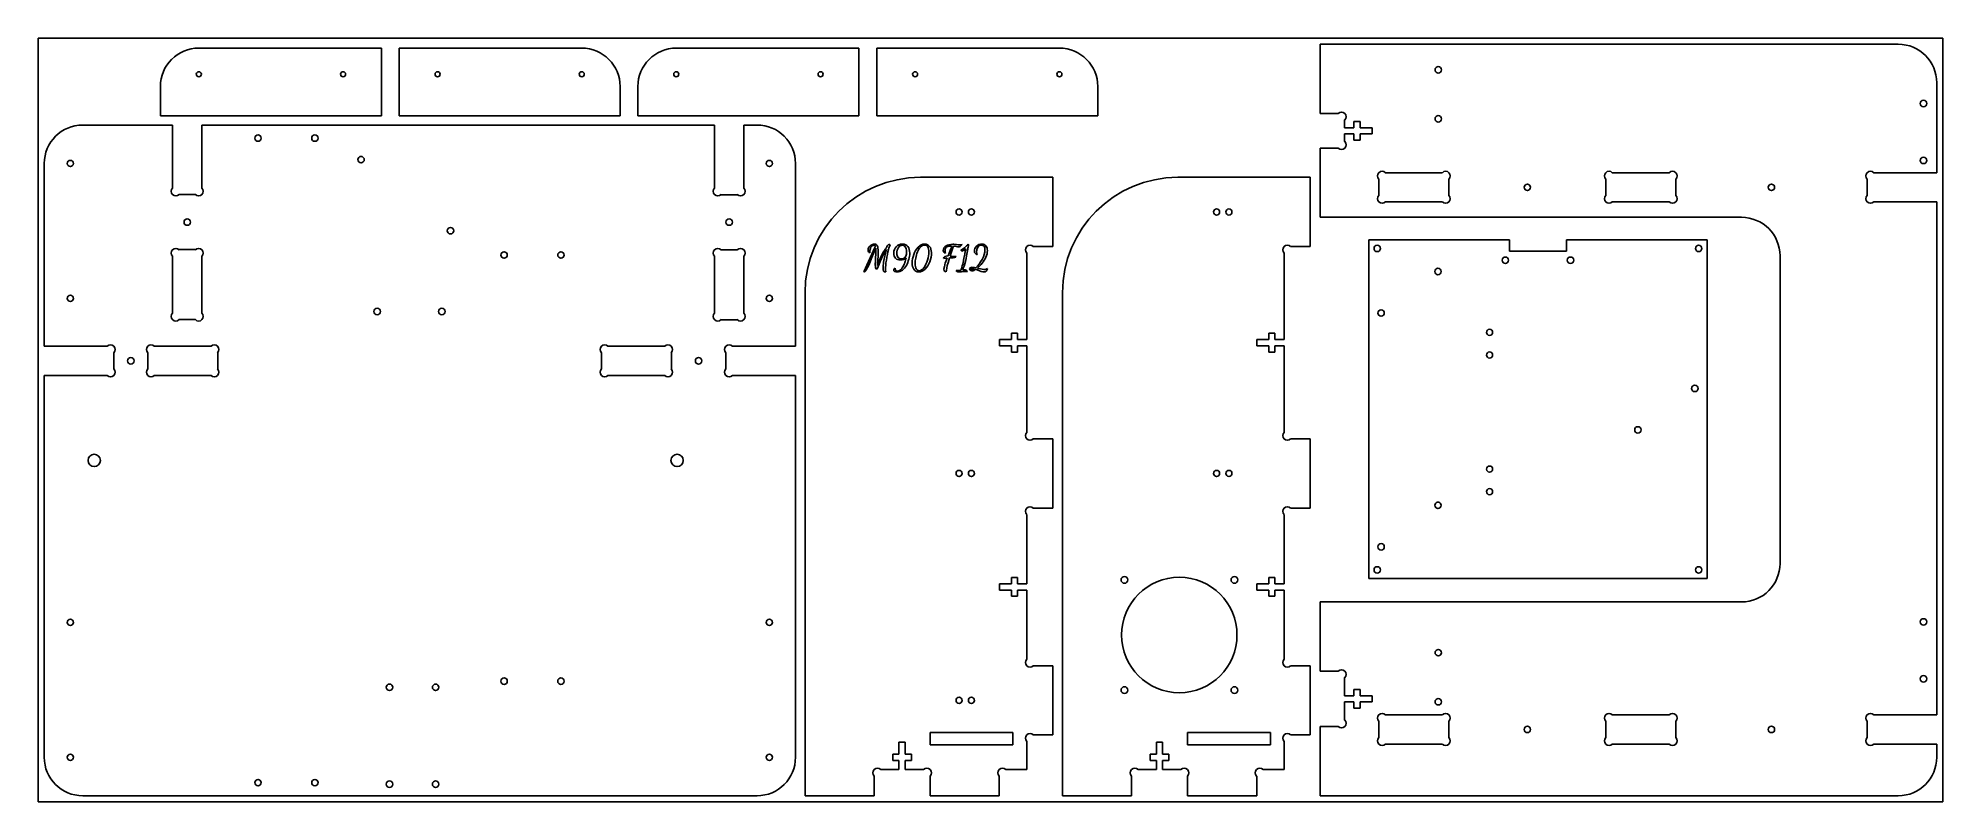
# Model space of a CAD drawing. Extents: x 0 to 1239, y 0 to 496.
import ezdxf

# ---------------------------------------------------------------- set-up
doc = ezdxf.new("R2010")
doc.units = 0
doc.header["$MEASUREMENT"] = 0
doc.layers.add('helpline', color=6, linetype='Continuous', plot=False)
for name, color, linetype in [('Layer_1', 7, 'Continuous'), ('montaz-ramy', 4, 'Continuous'), ('wpust', 1, 'Continuous')]:
    doc.layers.add(name, color=color, linetype=linetype)

msp = doc.modelspace()

# ---------------------------------------------------------------- linework, layer by layer
for p, q in [((104.5, 490), (223.3, 490)), ((353.5, 490), (234.8, 490)), ((415, 490), (533.8, 490)), ((664.1, 490), (545.3, 490)), ((849.6, 492.5), (1209.6, 492.5)), ((79.5, 446), (79.5, 465)), ((378.5, 446), (378.5, 465)), ((390, 446), (390, 465)), ((689.1, 446), (689.1, 465)), ((1234.6, 467.5), (1234.6, 409)), ((106.5, 440), (439.9, 440)), ((458.9, 440), (467.5, 440)), ((855.6, 438.2), (849.6, 438.2)), ((855.6, 434.2), (849.6, 434.2)), ((855.6, 442.3), (855.6, 438.2)), ((859.6, 442.3), (855.6, 442.3)), ((855.6, 430.2), (855.6, 434.2)), ((859.6, 438.2), (859.6, 442.3)), ((867.4, 438.2), (859.6, 438.2)), ((867.4, 434.2), (859.6, 434.2)), ((859.6, 430.2), (859.6, 434.2)), ((867.4, 438.2), (867.4, 434.2)), ((859.6, 430.2), (855.6, 430.2)), ((492.5, 415), (492.5, 296.2)), ((1234.6, 390), (1234.6, 56.6)), ((1107.7, 380), (849.6, 380)), ((642.9, 300.5), (642.9, 356.7)), ((810.2, 300.5), (810.2, 356.7)), ((1132.7, 155), (1132.7, 355)), ((625.1, 300.5), (632.9, 300.5)), ((625.1, 296.5), (625.1, 300.5)), ((632.9, 304.6), (636.9, 304.6)), ((632.9, 304.6), (632.9, 300.5)), ((636.9, 304.6), (636.9, 300.5)), ((636.9, 300.5), (642.9, 300.5)), ((792.5, 300.5), (800.2, 300.5)), ((792.5, 296.5), (792.5, 300.5)), ((800.2, 304.6), (804.2, 304.6)), ((800.2, 304.6), (800.2, 300.5)), ((804.2, 304.6), (804.2, 300.5)), ((804.2, 300.5), (810.2, 300.5)), ((625.1, 296.5), (632.9, 296.5)), ((632.9, 296.5), (632.9, 292.4)), ((632.9, 292.4), (636.9, 292.4)), ((636.9, 292.4), (636.9, 296.5)), ((636.9, 296.5), (642.9, 296.5)), ((642.9, 240.2), (642.9, 296.5)), ((792.5, 296.5), (800.2, 296.5)), ((800.2, 296.5), (800.2, 292.4)), ((800.2, 292.4), (804.2, 292.4)), ((804.2, 292.4), (804.2, 296.5)), ((804.2, 296.5), (810.2, 296.5)), ((810.2, 240.2), (810.2, 296.5)), ((4, 29), (4, 277.2)), ((492.5, 277.2), (492.5, 29)), ((642.9, 141.7), (642.9, 186.7)), ((810.2, 141.7), (810.2, 186.7)), ((625.1, 141.7), (632.9, 141.7)), ((625.1, 137.7), (625.1, 141.7)), ((625.1, 137.7), (632.9, 137.7)), ((632.9, 145.8), (636.9, 145.8)), ((632.9, 145.8), (632.9, 141.7)), ((632.9, 137.7), (632.9, 133.7)), ((636.9, 145.8), (636.9, 141.7)), ((636.9, 141.7), (642.9, 141.7)), ((636.9, 133.7), (636.9, 137.7)), ((636.9, 137.7), (642.9, 137.7)), ((642.9, 92.7), (642.9, 137.7)), ((792.5, 141.7), (800.2, 141.7)), ((792.5, 137.7), (792.5, 141.7)), ((792.5, 137.7), (800.2, 137.7)), ((800.2, 145.8), (804.2, 145.8)), ((800.2, 145.8), (800.2, 141.7)), ((800.2, 137.7), (800.2, 133.7)), ((804.2, 145.8), (804.2, 141.7)), ((804.2, 141.7), (810.2, 141.7)), ((804.2, 133.7), (804.2, 137.7)), ((804.2, 137.7), (810.2, 137.7)), ((810.2, 92.7), (810.2, 137.7)), ((632.9, 133.7), (636.9, 133.7)), ((800.2, 133.7), (804.2, 133.7)), ((849.6, 130), (1107.7, 130)), ((849.6, 69), (849.6, 80.8)), ((855.6, 69), (849.6, 69)), ((849.6, 53.2), (849.6, 65)), ((855.6, 65), (849.6, 65)), ((855.6, 73.1), (855.6, 69)), ((859.6, 73.1), (855.6, 73.1)), ((855.6, 60.9), (855.6, 65)), ((859.6, 69), (859.6, 73.1)), ((867.4, 69), (859.6, 69)), ((867.4, 65), (859.6, 65)), ((859.6, 60.9), (859.6, 65)), ((867.4, 69), (867.4, 65)), ((859.6, 60.9), (855.6, 60.9)), ((559.8, 38.8), (559.8, 31)), ((559.8, 38.8), (563.8, 38.8)), ((563.8, 38.8), (563.8, 31)), ((642.9, 21), (642.9, 39.2)), ((727.2, 38.8), (727.2, 31)), ((727.2, 38.8), (731.2, 38.8)), ((731.2, 38.8), (731.2, 31)), ((810.2, 21), (810.2, 39.2)), ((1234.6, 37.6), (1234.6, 29)), ((559.8, 31), (555.8, 31)), ((555.8, 31), (555.8, 27)), ((555.8, 27), (559.8, 27)), ((559.8, 27), (559.8, 21)), ((567.9, 31), (563.8, 31)), ((563.8, 27), (563.8, 21)), ((567.9, 27), (563.8, 27)), ((567.9, 31), (567.9, 27)), ((727.2, 31), (723.1, 31)), ((723.1, 31), (723.1, 27)), ((723.1, 27), (727.2, 27)), ((727.2, 27), (727.2, 21)), ((735.3, 31), (731.2, 31)), ((731.2, 27), (731.2, 21)), ((735.3, 27), (731.2, 27)), ((735.3, 31), (735.3, 27)), ((547.9, 21), (559.8, 21)), ((563.8, 21), (575.7, 21)), ((629.2, 21), (642.9, 21)), ((715.3, 21), (727.2, 21)), ((731.2, 21), (743.1, 21)), ((796.6, 21), (810.2, 21)), ((467.5, 4), (29, 4)), ((1209.6, 4), (849.6, 4))]:
    msp.add_line(p, q)
at = {"linetype": 'ByBlock'}
for p, q in [((223.3, 490), (223.3, 446)), ((234.8, 490), (234.8, 446)), ((533.8, 490), (533.8, 446)), ((545.3, 490), (545.3, 446)), ((849.6, 492.5), (833.6, 492.5)), ((833.6, 492.5), (833.6, 447.5)), ((79.5, 446), (223.3, 446)), ((378.5, 446), (234.8, 446)), ((390, 446), (533.8, 446)), ((689.1, 446), (545.3, 446)), ((833.6, 447.5), (845.4, 447.5)), ((29, 440), (87.5, 440)), ((87.5, 399), (87.5, 440)), ((106.5, 440), (106.5, 399)), ((439.9, 399), (439.9, 440)), ((458.9, 440), (458.9, 399)), ((849.6, 443.3), (849.6, 438.2)), ((849.6, 429.2), (849.6, 434.2)), ((833.6, 380), (833.6, 425)), ((833.6, 425), (845.4, 425)), ((4, 296.2), (4, 415)), ((1234.6, 409), (1193.6, 409)), ((573.7, 406), (659.9, 406)), ((659.9, 406), (659.9, 361)), ((741.1, 406), (827.2, 406)), ((827.2, 406), (827.2, 361)), ((1189.4, 404.7), (1189.4, 394.2)), ((91.8, 394.8), (102.3, 394.8)), ((444.1, 394.7), (454.6, 394.7)), ((1193.6, 390), (1234.6, 390)), ((849.6, 380), (833.6, 380)), ((647.1, 361), (659.9, 361)), ((814.5, 361), (827.2, 361)), ((956.8, 365.3), (865.3, 365.3)), ((865.3, 365.3), (865.3, 145.3)), ((956.8, 365.3), (956.8, 358)), ((1085.3, 365.3), (993.8, 365.3)), ((993.8, 358), (993.8, 365.3)), ((1085.3, 145.3), (1085.3, 365.3)), ((956.8, 358), (993.8, 358)), ((498.7, 21), (498.7, 331)), ((666.1, 21), (666.1, 331)), ((45, 296.2), (4, 296.2)), ((49.2, 292), (49.2, 281.4)), ((447.2, 292), (447.2, 281.4)), ((451.5, 296.2), (492.5, 296.2)), ((45, 277.2), (4, 277.2)), ((451.5, 277.2), (492.5, 277.2)), ((659.9, 236), (647.1, 236)), ((659.9, 236), (659.9, 191)), ((827.2, 236), (814.5, 236)), ((827.2, 236), (827.2, 191)), ((647.1, 191), (659.9, 191)), ((814.5, 191), (827.2, 191)), ((865.3, 145.3), (1085.3, 145.3)), ((833.6, 130), (849.6, 130)), ((833.6, 130), (833.6, 85)), ((659.9, 88.5), (647.1, 88.5)), ((659.9, 88.5), (659.9, 43.5)), ((827.2, 88.5), (814.5, 88.5)), ((827.2, 88.5), (827.2, 43.5)), ((833.6, 85), (845.4, 85)), ((1189.4, 52.4), (1189.4, 41.9)), ((1234.6, 56.6), (1193.6, 56.6)), ((659.9, 43.5), (647.1, 43.5)), ((827.2, 43.5), (814.5, 43.5)), ((833.6, 49), (845.4, 49)), ((833.6, 49), (833.6, 4)), ((1193.6, 37.6), (1234.6, 37.6)), ((498.7, 4), (498.7, 21)), ((543.7, 16.8), (543.7, 4)), ((580, 4), (580, 16.8)), ((625, 16.8), (625, 4)), ((666.1, 4), (666.1, 21)), ((711.1, 16.8), (711.1, 4)), ((747.4, 4), (747.4, 16.8)), ((792.4, 16.8), (792.4, 4)), ((543.7, 4), (498.7, 4)), ((625, 4), (580, 4)), ((711.1, 4), (666.1, 4)), ((792.4, 4), (747.4, 4)), ((833.6, 4), (849.6, 4))]:
    msp.add_line(p, q, dxfattribs=at)
for centre, start, end in [((104.5, 465), 90, 180), ((104.5, 465), 90, 180), ((353.5, 465), 0, 90), ((353.5, 465), 0, 90), ((415, 465), 90, 180), ((415, 465), 90, 180), ((664.1, 465), 0, 90), ((664.1, 465), 0, 90), ((1209.6, 467.5), 0, 90), ((29, 415), 90, 180), ((467.5, 415), 0, 90), ((1107.7, 355), 0, 90), ((1107.7, 155), 270, 0), ((29, 29), 180, 270), ((467.5, 29), 270, 0), ((1209.6, 29), 270, 0)]:
    msp.add_arc(centre, 25, start, end)
for centre, radius, start, end in [((847.5, 445.4), 3, 315, 135), ((847.5, 427.1), 3, 225, 45), ((1191.5, 406.9), 3, 45, 225), ((89.6, 396.9), 3, 135, 315), ((104.4, 396.9), 3, 225, 45), ((442, 396.9), 3, 135, 315), ((456.8, 396.9), 3, 225, 45), ((573.7, 331), 75, 90, 180), ((741.1, 331), 75, 90, 180), ((1191.5, 392.1), 3, 135, 315), ((645, 358.9), 3, 45, 225), ((812.3, 358.9), 3, 45, 225), ((47.1, 294.1), 3, 315, 135), ((449.4, 294.1), 3, 45, 225), ((47.1, 279.3), 3, 225, 45), ((449.4, 279.3), 3, 135, 315), ((645, 238.1), 3, 135, 315), ((812.3, 238.1), 3, 135, 315), ((645, 188.9), 3, 45, 225), ((812.3, 188.9), 3, 45, 225), ((645, 90.6), 3, 135, 315), ((812.3, 90.6), 3, 135, 315), ((847.5, 82.9), 3, 315, 135), ((847.5, 51.1), 3, 225, 45), ((1191.5, 54.5), 3, 45, 225), ((645, 41.4), 3, 45, 225), ((812.3, 41.4), 3, 45, 225), ((1191.5, 39.7), 3, 135, 315), ((545.8, 18.9), 3, 45, 225), ((577.9, 18.9), 3, 315, 135), ((627.1, 18.9), 3, 45, 225), ((713.2, 18.9), 3, 45, 225), ((745.2, 18.9), 3, 315, 135), ((794.5, 18.9), 3, 45, 225)]:
    msp.add_arc(centre, radius, start, end, dxfattribs=at)
at = {"layer": 'helpline', "linetype": 'ByBlock'}
for centre, radius in [((910.5, 475.9), 2.1), ((910.5, 444), 2.1), ((1226, 454), 2.1), ((143, 431.5), 2.1), ((180, 431.5), 2.1), ((21, 415), 2), ((210, 417.5), 2.1), ((475.5, 415), 2), ((1226, 417), 2.1), ((1127.1, 399.5), 2.1), ((268.2, 371.3), 2.1), ((870.8, 359.8), 2.1), ((1079.8, 359.8), 2.1), ((303, 355.5), 2.1), ((340, 355.5), 2.1), ((954.1, 352.1), 2.1), ((996.5, 352.1), 2.1), ((21, 327.3), 2), ((475.5, 327.3), 2), ((220.5, 318.8), 2.1), ((262.5, 318.8), 2.1), ((873.3, 317.8), 2.1), ((943.8, 305.2), 2), ((60.3, 286.7), 2.1), ((429.5, 286.7), 2.1), ((943.8, 290.5), 2), ((1077.3, 268.8), 2.1), ((36.5, 222), 4), ((415.5, 222), 4), ((598.9, 213.5), 2), ((606.9, 213.5), 2), ((766.3, 213.5), 2), ((774.3, 213.5), 2), ((943.8, 216.3), 2), ((943.8, 201.7), 2), ((873.3, 165.8), 2.1), ((870.8, 150.8), 2.1), ((1079.8, 150.8), 2.1), ((706.4, 144.3), 2.19), ((777.9, 144.3), 2.19), ((21, 116.7), 2), ((475.5, 116.7), 2), ((1226, 117), 2.1), ((910.5, 97), 2.1), ((258.5, 74.5), 2.1), ((303, 78.5), 2.1), ((340, 78.5), 2.1), ((777.9, 72.7), 2.19), ((1226, 80), 2.1), ((910.5, 65.1), 2.1), ((968.4, 47.1), 2.1), ((21, 29), 2), ((475.5, 29), 2), ((143, 12.5), 2.1), ((180, 12.5), 2.1), ((228.5, 11.5), 2.1), ((258.5, 11.5), 2.1)]:
    msp.add_circle(centre, radius, dxfattribs=at)
at = {"layer": 'Layer_1', "color": 7}
for points in [[(537, 344.5), (544.1, 360.3)], [(544.7, 359.9), (543.2, 356.5), (542, 353.5), (541, 351), (540.1, 348.9), (539.3, 347.3)], [(596.9, 361), (595.2, 361.2)], [(550.6, 354.7), (551.7, 359.1)], [(589.5, 353.4), (588.7, 353.3)], [(589.3, 348), (589.6, 348.9)], [(589.9, 350.1), (590.3, 351.2)], [(590.8, 352.4), (591.2, 353.6)], [(592.7, 353.7), (591.7, 350.4)], [(610.6, 355.9), (610.4, 355.9)], [(610.8, 347), (611.4, 346.8)]]:
    msp.add_lwpolyline(points, dxfattribs=at)
for points in [[(539.7, 358.8), (539.7, 359.8), (540.1, 360.6), (541.1, 361.4)], [(541.5, 360.5), (541, 359.6), (540.8, 358.7), (540.8, 357.7)], [(541.1, 361.4), (542, 362.2), (543, 362.6), (544, 362.6)], [(543.6, 361.8), (542.7, 361.8), (542, 361.3), (541.5, 360.5)], [(544.3, 361.2), (544.3, 361.6), (544.1, 361.8), (543.6, 361.8)], [(544, 362.6), (544.8, 362.6), (545.4, 362.2), (545.7, 361.5)], [(544.1, 360.3), (544.3, 360.6), (544.3, 360.9), (544.3, 361.2)], [(544.8, 358.7), (544.8, 359.1), (544.7, 359.5), (544.7, 359.9)], [(545.7, 361.5), (546.1, 360.8), (546.3, 359.5), (546.3, 357.6)], [(550.3, 358.4), (551.1, 359.6), (551.7, 360.6), (552.2, 361.4)], [(552.2, 361.4), (552.4, 361.6), (552.5, 361.8), (552.6, 361.9)], [(552.6, 361.9), (552.6, 362), (552.8, 362.1), (552.9, 362.2)], [(552.9, 362.2), (553, 362.2), (553.2, 362.3), (553.3, 362.3)], [(554, 362.1), (553.7, 361.2), (553.3, 360.2), (553, 359)], [(553.3, 362.3), (553.5, 362.3), (553.8, 362.2), (554, 362.1)], [(556.4, 356.8), (556.4, 358.5), (556.9, 359.8), (558, 360.9)], [(558, 360.9), (559, 362), (560.4, 362.6), (562, 362.6)], [(559.4, 360.3), (558.7, 359.2), (558.4, 358), (558.4, 356.7)], [(561.9, 361.9), (560.9, 361.9), (560, 361.3), (559.4, 360.3)], [(563.3, 361.4), (562.9, 361.7), (562.5, 361.9), (561.9, 361.9)], [(562, 362.6), (563.7, 362.6), (564.9, 362), (565.6, 361)], [(564.2, 360.2), (564, 360.7), (563.7, 361.1), (563.3, 361.4)], [(564.6, 358.7), (564.5, 359.2), (564.4, 359.7), (564.2, 360.2)], [(565.6, 361), (566.4, 359.9), (566.8, 358.5), (566.8, 356.7)], [(569.4, 355.8), (570, 357.6), (571, 359.2), (572.3, 360.6)], [(573.8, 360.7), (573, 359.8), (572.3, 358.7), (571.8, 357.5)], [(572.3, 360.6), (573.6, 361.9), (575, 362.6), (576.5, 362.6)], [(576.5, 362), (575.6, 362), (574.7, 361.5), (573.8, 360.7)], [(576.5, 362.6), (577.8, 362.6), (578.9, 362.1), (579.7, 361.1)], [(578.6, 360.8), (578.1, 361.6), (577.4, 362), (576.5, 362)], [(579.2, 357.5), (579.2, 358.9), (579, 360), (578.6, 360.8)], [(579.7, 361.1), (580.5, 360.1), (580.9, 358.7), (580.9, 357.1)], [(588.6, 358.5), (588.6, 359.7), (589.2, 360.6), (590.4, 361.4)], [(590.5, 360.6), (590.1, 360.2), (589.8, 359.5), (589.8, 358.6)], [(590.4, 361.4), (591.6, 362.1), (593, 362.5), (594.8, 362.5)], [(593.4, 361.3), (592, 361.3), (591.1, 361.1), (590.5, 360.6)], [(591.7, 354.9), (592.6, 357.5), (593.5, 359.7), (594.3, 361.2)], [(595.2, 361.2), (594.8, 360.2), (594, 358), (593, 354.8)], [(594.3, 361.2), (593.9, 361.3), (593.6, 361.3), (593.4, 361.3)], [(594.8, 362.5), (595.3, 362.5), (596.1, 362.4), (597.1, 362.3)], [(598.4, 360.8), (598.1, 360.8), (597.6, 360.8), (596.9, 361)], [(597.1, 362.3), (598, 362.2), (598.8, 362.1), (599.2, 362.1)], [(599.5, 361.1), (599.2, 360.9), (598.8, 360.8), (598.4, 360.8)], [(599.2, 362.1), (599.8, 362.1), (600.4, 362.2), (600.9, 362.4)], [(600.9, 362.4), (600.4, 361.8), (599.9, 361.4), (599.5, 361.1)], [(600.1, 358.7), (600.6, 359), (601.4, 359.5), (602.3, 360.2)], [(603.3, 359.5), (601.9, 358.6), (601, 358.1), (600.7, 358.1)], [(604.5, 359.4), (603.6, 353.2), (602.5, 348.7), (601.1, 345.8)], [(602, 353.4), (602.8, 357.4), (603.2, 359.4), (603.3, 359.5)], [(602.3, 360.2), (603.3, 361), (604.1, 361.8), (604.8, 362.6)], [(604.8, 360.6), (604.6, 360), (604.6, 359.6), (604.5, 359.4)], [(604.8, 362.6), (605, 362.5), (605, 362.2), (605, 361.9)], [(605, 361.9), (605, 361.6), (605, 361.2), (604.8, 360.6)], [(608.9, 357.9), (608.9, 359.2), (609.3, 360.2), (610.2, 361.2)], [(610.2, 361.2), (611.2, 362.1), (612.3, 362.6), (613.7, 362.6)], [(611.1, 360.7), (610.6, 359.9), (610.3, 358.8), (610.3, 357.5)], [(613.4, 362), (612.4, 362), (611.7, 361.6), (611.1, 360.7)], [(615.1, 361.2), (614.7, 361.7), (614.1, 362), (613.4, 362)], [(613.7, 362.6), (614.8, 362.6), (615.7, 362.2), (616.3, 361.4)], [(615.7, 358.8), (615.7, 359.9), (615.5, 360.7), (615.1, 361.2)], [(616.3, 361.4), (617, 360.6), (617.3, 359.7), (617.3, 358.5)], [(539.3, 347.3), (539.1, 346.7), (538.8, 346.3), (538.6, 346)], [(539.9, 357.6), (539.8, 358), (539.7, 358.4), (539.7, 358.8)], [(540.8, 357), (540.5, 357), (540.2, 357.2), (539.9, 357.6)], [(540.8, 357.7), (540.8, 357.5), (540.8, 357.3), (540.8, 357)], [(544.4, 349.2), (544.4, 350), (544.5, 351.6), (544.6, 354)], [(544.6, 347.1), (544.5, 347.5), (544.4, 348.2), (544.4, 349.2)], [(544.6, 354), (544.7, 356.3), (544.8, 357.9), (544.8, 358.7)], [(545.4, 346.4), (545, 346.4), (544.8, 346.7), (544.6, 347.1)], [(548.5, 353.2), (547.2, 350.5), (546.3, 348.3), (545.7, 346.5)], [(545.8, 348.7), (546.2, 350.1), (546.8, 351.8), (547.8, 353.7)], [(546.1, 352.8), (545.9, 350.7), (545.8, 349.3), (545.8, 348.7)], [(546.3, 357.6), (546.3, 356.5), (546.2, 354.9), (546.1, 352.8)], [(547.8, 353.7), (548.8, 355.7), (549.6, 357.3), (550.3, 358.4)], [(551.7, 359.1), (550.8, 357.9), (549.7, 355.9), (548.5, 353.2)], [(549.5, 347), (549.5, 348.1), (549.6, 349.4), (549.8, 350.9)], [(549.8, 345), (549.6, 345.4), (549.5, 346.1), (549.5, 347)], [(549.8, 350.9), (550.1, 352.4), (550.3, 353.6), (550.6, 354.7)], [(551.6, 352.2), (551.2, 349.6), (551, 347.7), (551, 346.3)], [(553, 359), (552.5, 357), (552.1, 354.8), (551.6, 352.2)], [(557.6, 353.4), (556.8, 354.2), (556.4, 355.3), (556.4, 356.8)], [(556.4, 345.9), (556.4, 346.3), (556.8, 346.7), (557.4, 346.9)], [(557.4, 346.9), (557.4, 346.8), (557.4, 346.7), (557.4, 346.6)], [(560.7, 352.3), (559.5, 352.3), (558.4, 352.6), (557.6, 353.4)], [(558.4, 356.7), (558.4, 355.5), (558.7, 354.6), (559.2, 353.9)], [(559.2, 353.9), (559.8, 353.3), (560.5, 353), (561.3, 353)], [(564.4, 353.7), (563.4, 352.7), (562.2, 352.3), (560.7, 352.3)], [(560.7, 345.8), (561.3, 346.3), (561.9, 347), (562.3, 347.8)], [(561.3, 353), (562.5, 353), (563.3, 353.4), (563.9, 354.1)], [(564.6, 348.7), (563.9, 347.5), (563.1, 346.5), (562, 345.7)], [(562.3, 347.8), (562.8, 348.7), (563.2, 349.6), (563.6, 350.6)], [(563.6, 350.6), (563.9, 351.6), (564.2, 352.7), (564.4, 353.7)], [(563.9, 354.1), (564.5, 354.8), (564.7, 355.7), (564.7, 357)], [(564.7, 357), (564.7, 357.6), (564.7, 358.1), (564.6, 358.7)], [(566.2, 352.7), (565.8, 351.3), (565.3, 349.9), (564.6, 348.7)], [(566.8, 356.7), (566.8, 355.4), (566.6, 354.1), (566.2, 352.7)], [(568.4, 350.4), (568.4, 352.1), (568.7, 353.9), (569.4, 355.8)], [(569.5, 346.2), (568.7, 347.3), (568.4, 348.7), (568.4, 350.4)], [(570.7, 353.5), (570.4, 352.2), (570.3, 351), (570.3, 349.9)], [(570.3, 349.9), (570.3, 348.5), (570.5, 347.4), (571, 346.5)], [(571.8, 357.5), (571.4, 356.2), (571, 354.9), (570.7, 353.5)], [(573, 345.3), (574, 345.3), (575.1, 345.9), (576.1, 347.3)], [(576.1, 347.3), (577, 348.7), (577.8, 350.3), (578.4, 352.2)], [(579.8, 351.1), (579.1, 349.2), (578.1, 347.6), (576.8, 346.4)], [(578.4, 352.2), (578.9, 354.1), (579.2, 355.9), (579.2, 357.5)], [(580.9, 357.1), (580.9, 355), (580.6, 353.1), (579.8, 351.1)], [(590.1, 356.8), (589.1, 356.9), (588.6, 357.5), (588.6, 358.5)], [(588.7, 353.3), (588.8, 354.3), (589.8, 354.8), (591.7, 354.9)], [(589, 346.3), (589, 346.5), (589, 346.7), (589.1, 347)], [(589.1, 347), (589.1, 347.3), (589.2, 347.6), (589.3, 348)], [(591.2, 353.6), (590.8, 353.6), (590.3, 353.5), (589.5, 353.4)], [(589.6, 348.9), (589.6, 349.2), (589.8, 349.6), (589.9, 350.1)], [(589.8, 358.6), (589.8, 357.9), (589.9, 357.4), (590.1, 356.8)], [(590.3, 351.2), (590.4, 351.4), (590.6, 351.8), (590.8, 352.4)], [(591.7, 350.4), (591, 347.8), (590.6, 345.9), (590.5, 344.5)], [(595.9, 353.8), (595.5, 353.8), (594.4, 353.7), (592.7, 353.7)], [(593, 354.8), (593.5, 354.8), (594.2, 354.7), (595.1, 354.6)], [(595.1, 354.6), (595.9, 354.5), (596.6, 354.5), (596.9, 354.5)], [(596.9, 354.5), (596.7, 354.1), (596.4, 353.9), (595.9, 353.8)], [(600.3, 358.2), (600.2, 358.3), (600.1, 358.5), (600.1, 358.7)], [(600.1, 345.6), (600.6, 346.9), (601.3, 349.5), (602, 353.4)], [(600.7, 358.1), (600.5, 358.1), (600.4, 358.1), (600.3, 358.2)], [(605.7, 346.5), (605.7, 347.2), (606.3, 347.5), (607.4, 347.5)], [(607.2, 347), (606.9, 347), (606.7, 346.9), (606.6, 346.8)], [(608.9, 346.5), (608.1, 346.8), (607.6, 347), (607.2, 347)], [(607.4, 347.5), (607.9, 347.5), (608.7, 347.4), (609.7, 347.2)], [(609.3, 356.6), (609, 356.9), (608.9, 357.3), (608.9, 357.9)], [(610.4, 355.9), (609.9, 356.1), (609.5, 356.3), (609.3, 356.6)], [(609.7, 347.2), (611.2, 348.5), (612.6, 350.3), (613.9, 352.6)], [(610.3, 357.5), (610.3, 356.9), (610.4, 356.4), (610.6, 355.9)], [(613.9, 350.2), (612.9, 348.9), (611.9, 347.9), (610.8, 347)], [(611.4, 346.8), (613.4, 346.4), (614.8, 346.1), (615.6, 346.1)], [(613.9, 352.6), (615.1, 354.9), (615.7, 356.9), (615.7, 358.8)], [(616.3, 354.1), (615.7, 352.8), (614.9, 351.5), (613.9, 350.2)], [(617.3, 358.5), (617.3, 357.1), (617, 355.6), (616.3, 354.1)], [(537.5, 344.7), (537.4, 344.6), (537.2, 344.5), (537, 344.5)], [(538.1, 345.2), (537.9, 344.9), (537.7, 344.8), (537.5, 344.7)], [(538.6, 346), (538.5, 345.7), (538.3, 345.4), (538.1, 345.2)], [(545.7, 346.5), (545.6, 346.5), (545.5, 346.4), (545.4, 346.4)], [(551.3, 344.5), (550.6, 344.5), (550.1, 344.7), (549.8, 345)], [(551, 346.3), (551, 346.1), (551, 345.9), (551, 345.7)], [(551, 345.7), (551, 345.6), (551.1, 345.4), (551.1, 345.4)], [(551.1, 345.4), (551.1, 345.3), (551.1, 345.1), (551.2, 345)], [(551.2, 345), (551.3, 344.8), (551.3, 344.6), (551.3, 344.5)], [(558.6, 344.5), (557.2, 344.5), (556.4, 345), (556.4, 345.9)], [(557.4, 346.6), (557.4, 346.5), (557.4, 346.4), (557.4, 346.3)], [(557.4, 346.3), (557.4, 345.5), (557.8, 345), (558.7, 345)], [(562, 345.7), (560.9, 344.9), (559.8, 344.5), (558.6, 344.5)], [(558.7, 345), (559.4, 345), (560, 345.3), (560.7, 345.8)], [(572.7, 344.5), (571.3, 344.5), (570.2, 345.1), (569.5, 346.2)], [(571, 346.5), (571.5, 345.7), (572.1, 345.3), (573, 345.3)], [(576.8, 346.4), (575.6, 345.1), (574.2, 344.5), (572.7, 344.5)], [(589.3, 345), (589.1, 345.3), (589, 345.7), (589, 346.3)], [(590.5, 344.5), (589.9, 344.6), (589.5, 344.7), (589.3, 345)], [(596.9, 345.4), (597.2, 345.4), (597.5, 345.4), (597.6, 345.4)], [(597.7, 344.8), (597.4, 344.9), (597.1, 345.1), (596.9, 345.4)], [(597.6, 345.4), (598.3, 345.4), (599.1, 345.5), (600.1, 345.6)], [(598.6, 344.5), (598.3, 344.5), (598, 344.6), (597.7, 344.8)], [(600.4, 344.6), (599.6, 344.5), (599, 344.5), (598.6, 344.5)], [(602.4, 344.7), (601.9, 344.7), (601.3, 344.7), (600.4, 344.6)], [(601.1, 345.8), (601.4, 345.8), (601.7, 345.9), (602, 345.9)], [(602, 345.9), (602.6, 345.9), (603.1, 345.8), (603.5, 345.6)], [(604.2, 344.6), (603.5, 344.7), (602.9, 344.7), (602.4, 344.7)], [(603.5, 345.6), (603.9, 345.4), (604.1, 345.1), (604.2, 344.6)], [(606.1, 345.6), (605.8, 345.8), (605.7, 346.1), (605.7, 346.5)], [(607.2, 345.2), (606.8, 345.2), (606.4, 345.4), (606.1, 345.6)], [(606.6, 346.8), (606.5, 346.7), (606.4, 346.5), (606.4, 346.4)], [(606.4, 346.4), (606.4, 346.2), (606.5, 346.1), (606.6, 346)], [(606.6, 346), (606.8, 345.9), (607, 345.9), (607.2, 345.9)], [(607.2, 345.9), (607.6, 345.9), (608.2, 346.1), (608.9, 346.5)], [(609.8, 346.2), (608.8, 345.6), (607.9, 345.2), (607.2, 345.2)], [(610.3, 346), (610.1, 346.1), (609.9, 346.2), (609.8, 346.2)], [(610.7, 345.8), (610.7, 345.8), (610.5, 345.9), (610.3, 346)], [(615, 344.5), (614.2, 344.5), (612.8, 344.9), (610.7, 345.8)], [(617.3, 346.7), (617, 345.2), (616.2, 344.5), (615, 344.5)], [(615.6, 346.1), (616.1, 346.1), (616.7, 346.3), (617.3, 346.7)]]:
    msp.add_open_spline(points, degree=3, dxfattribs=at)
at = {"layer": 'montaz-ramy', "linetype": 'ByBlock'}
for p, q in [((1238.6, 496.5), (0, 496.5)), ((0, 496.5), (0, 0)), ((1238.6, 0), (1238.6, 496.5)), ((0, 0), (1238.6, 0))]:
    msp.add_line(p, q, dxfattribs=at)
for centre, radius in [((104.5, 473), 1.65), ((198.3, 473), 1.65), ((259.8, 473), 1.65), ((353.5, 473), 1.65), ((415, 473), 1.65), ((508.8, 473), 1.65), ((570.3, 473), 1.65), ((664.1, 473), 1.65), ((968.4, 399.5), 2.1), ((598.9, 383.5), 2), ((606.9, 383.5), 2), ((766.3, 383.5), 2), ((774.3, 383.5), 2), ((97, 376.9), 2.1), ((449.4, 376.9), 2.1), ((910.3, 344.8), 2.1), ((1040.3, 241.8), 2.1), ((910.3, 192.8), 2.1), ((228.5, 74.5), 2.1), ((706.4, 72.7), 2.19), ((598.9, 66), 2), ((606.9, 66), 2), ((1127.1, 47.1), 2.1)]:
    msp.add_circle(centre, radius, dxfattribs=at)
at = {"layer": 'wpust', "linetype": 'ByBlock'}
for p, q in [((913.1, 409), (876.1, 409)), ((1060.6, 409), (1023.6, 409)), ((871.9, 394.2), (871.9, 404.7)), ((917.4, 394.2), (917.4, 404.7)), ((1019.4, 394.2), (1019.4, 404.7)), ((1064.9, 394.2), (1064.9, 404.7)), ((876.1, 390), (913.1, 390)), ((1023.6, 390), (1060.6, 390)), ((87.5, 354.7), (87.5, 317.7)), ((102.3, 359), (91.8, 359)), ((106.5, 317.7), (106.5, 354.7)), ((439.9, 354.7), (439.9, 317.7)), ((454.6, 358.9), (444.1, 358.9)), ((458.9, 317.7), (458.9, 354.7)), ((91.8, 313.5), (102.3, 313.5)), ((444.1, 313.4), (454.6, 313.4)), ((71.3, 292), (71.3, 281.4)), ((112.5, 296.2), (75.5, 296.2)), ((116.8, 292), (116.8, 281.4)), ((366.3, 292), (366.3, 281.4)), ((370.5, 296.2), (407.5, 296.2)), ((411.8, 292), (411.8, 281.4)), ((75.5, 277.2), (112.5, 277.2)), ((407.5, 277.2), (370.5, 277.2)), ((871.9, 41.9), (871.9, 52.4)), ((913.1, 56.6), (876.1, 56.6)), ((917.4, 41.9), (917.4, 52.4)), ((1019.4, 41.9), (1019.4, 52.4)), ((1060.6, 56.6), (1023.6, 56.6)), ((1064.9, 41.9), (1064.9, 52.4)), ((633.9, 45), (580, 45)), ((580, 45), (580, 37)), ((633.9, 37), (633.9, 45)), ((801.3, 45), (747.4, 45)), ((747.4, 45), (747.4, 37)), ((801.3, 37), (801.3, 45)), ((876.1, 37.6), (913.1, 37.6)), ((1023.6, 37.6), (1060.6, 37.6)), ((580, 37), (633.9, 37)), ((747.4, 37), (801.3, 37))]:
    msp.add_line(p, q, dxfattribs=at)
msp.add_circle((742.1, 108.5), 37.5, dxfattribs=at)
for centre, start, end in [((874, 406.9), 45, 225), ((915.3, 406.9), 315, 135), ((1021.5, 406.9), 45, 225), ((1062.8, 406.9), 315, 135), ((874, 392.1), 135, 315), ((915.3, 392.1), 225, 45), ((1021.5, 392.1), 135, 315), ((1062.8, 392.1), 225, 45), ((89.6, 356.8), 45, 225), ((104.4, 356.8), 315, 135), ((442, 356.8), 45, 225), ((456.8, 356.8), 315, 135), ((89.6, 315.6), 135, 315), ((104.4, 315.6), 225, 45), ((442, 315.6), 135, 315), ((456.8, 315.6), 225, 45), ((73.4, 294.1), 45, 225), ((114.6, 294.1), 315, 135), ((368.4, 294.1), 45, 225), ((409.6, 294.1), 315, 135), ((73.4, 279.3), 135, 315), ((114.6, 279.3), 225, 45), ((368.4, 279.3), 135, 315), ((409.6, 279.3), 225, 45), ((874, 54.5), 45, 225), ((915.3, 54.5), 315, 135), ((1021.5, 54.5), 45, 225), ((1062.8, 54.5), 315, 135), ((874, 39.7), 135, 315), ((915.3, 39.7), 225, 45), ((1021.5, 39.7), 135, 315), ((1062.8, 39.7), 225, 45)]:
    msp.add_arc(centre, 3, start, end, dxfattribs=at)

doc.saveas('drawing.dxf')
